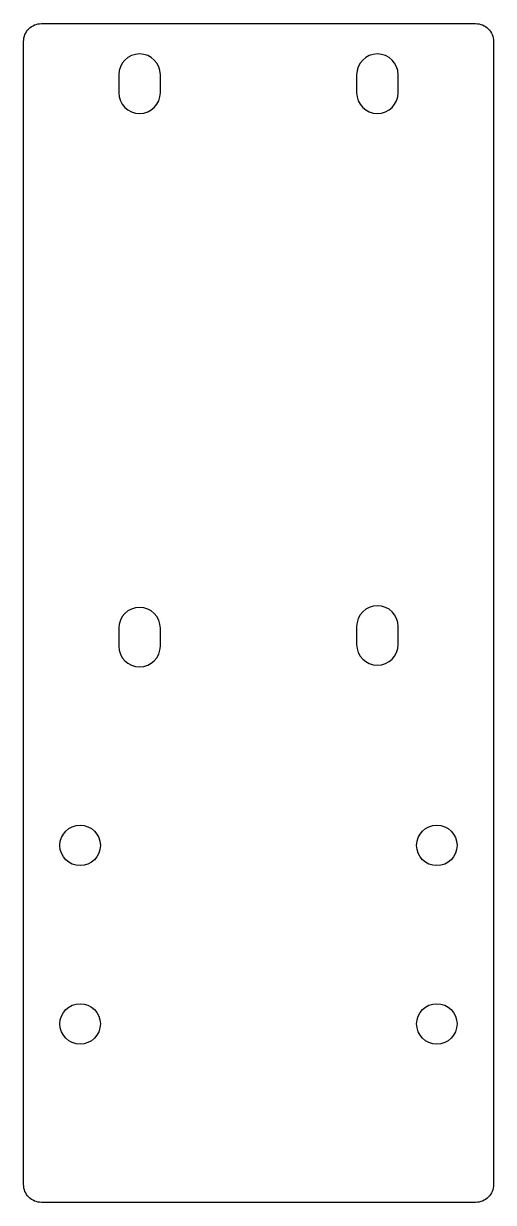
# Model space of a CAD drawing. Extents: x 61 to 140, y 43 to 241.
import ezdxf

# ---------------------------------------------------------------- set-up
doc = ezdxf.new("R2010")
doc.units = 0
doc.layers.get('0').update_dxf_attribs({"linetype": 'CONTINUOUS'})

msp = doc.modelspace()

# ---------------------------------------------------------------- linework, layer by layer
for points in [[(60.76, 45.93), (60.76, 238.04, -0.414214), (63.76, 241.04), (136.79, 241.04, -0.414214), (139.79, 238.04), (139.79, 45.93, -0.414214), (136.79, 42.93), (63.76, 42.93, -0.414214)], [(76.77, 229.43, 1), (83.77, 229.43), (83.77, 232.43, 1), (76.77, 232.43)], [(116.77, 229.43, 1), (123.77, 229.43), (123.77, 232.43, 1), (116.77, 232.43)], [(76.77, 136.43, 1), (83.77, 136.43), (83.77, 139.43, 1), (76.77, 139.43)], [(116.77, 136.71, 1), (123.77, 136.71), (123.77, 139.71, 1), (116.77, 139.71)]]:
    msp.add_lwpolyline(points, format="xyb", close=True)
for centre in [(70.27, 102.93), (130.27, 102.93), (70.27, 72.93), (130.27, 72.93)]:
    msp.add_circle(centre, 3.4)

doc.saveas('drawing.dxf')
